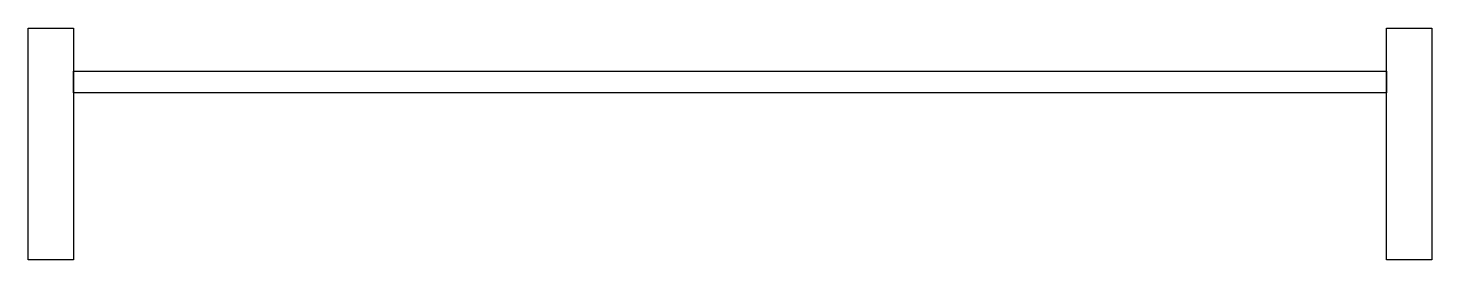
# Model space of a CAD drawing. Extents: x -11.9 to 9.3, y -3.9 to 3.8.
# Drawn here: x 0.145 to 3.245, y 3.314 to 3.827 of the extents above; entities that cross this region are included whole.
import ezdxf

# ---------------------------------------------------------------- set-up
doc = ezdxf.new("R2010")
doc.units = 0
doc.layers.add('SECTIONCUTEDGES', color=7, linetype='CONTINUOUS')

msp = doc.modelspace()

# ---------------------------------------------------------------- linework, layer by layer
at = {"layer": 'SECTIONCUTEDGES'}
for p, q in [((0.145, 3.8267), (0.245, 3.8267)), ((0.145, 3.3145), (0.145, 3.8267)), ((0.245, 3.8267), (0.245, 3.3145)), ((3.145, 3.8267), (3.245, 3.8267)), ((3.145, 3.3145), (3.145, 3.8267)), ((3.245, 3.8267), (3.245, 3.3145)), ((0.245, 3.7313), (3.145, 3.7313)), ((0.245, 3.6833), (0.245, 3.7313)), ((3.145, 3.7313), (3.145, 3.6833)), ((3.145, 3.6833), (0.245, 3.6833)), ((0.245, 3.3145), (0.145, 3.3145)), ((3.245, 3.3145), (3.145, 3.3145))]:
    msp.add_line(p, q, dxfattribs=at)

doc.saveas('drawing.dxf')
